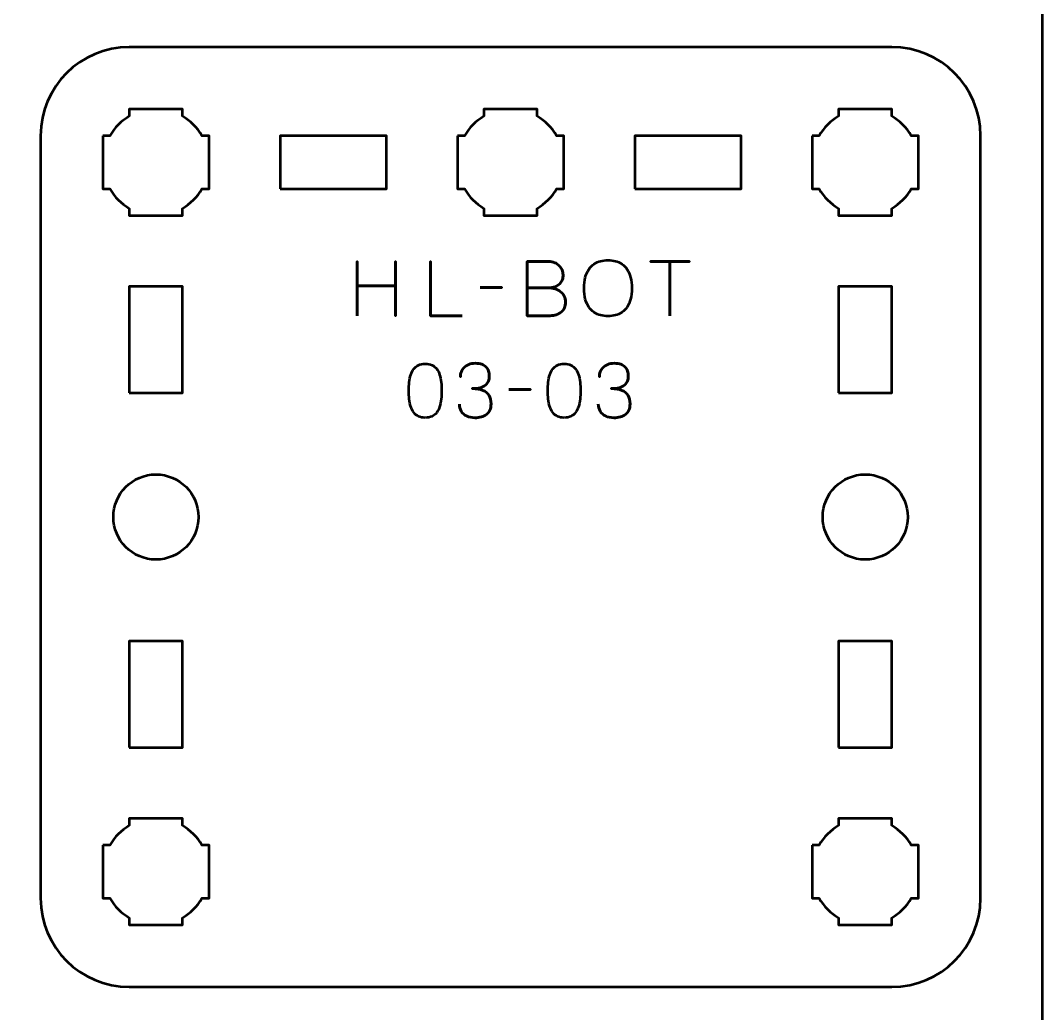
# Model space of a CAD drawing. Header units: centimetres. Extents: x -21 to 0, y -29.7 to 0.
# Drawn here: x -5.76 to 0, y -17.25 to -11.65 of the extents above; entities that cross this region are included whole.
import ezdxf

# ---------------------------------------------------------------- set-up
doc = ezdxf.new("R2010")
doc.units = ezdxf.units.CM
doc.header["$MEASUREMENT"] = 0
doc.layers.add('Layer 1', color=7, linetype='Continuous')

msp = doc.modelspace()

# ---------------------------------------------------------------- linework, layer by layer
at = {"layer": 'Layer 1', "lineweight": 53}
for points in [[(-5.15, -13.75), (-4.85, -13.75), (-4.85, -13.15), (-5.15, -13.15), (-5.15, -13.75)], [(-1.15, -13.75), (-0.85, -13.75), (-0.85, -13.15), (-1.15, -13.15), (-1.15, -13.75)], [(-5.15, -15.75), (-4.85, -15.75), (-4.85, -15.15), (-5.15, -15.15), (-5.15, -15.75)], [(-1.15, -15.75), (-0.85, -15.75), (-0.85, -15.15), (-1.15, -15.15), (-1.15, -15.75)]]:
    msp.add_lwpolyline(points, close=True, dxfattribs=at)
for centre in [(-5, -14.45), (-1, -14.45)]:
    msp.add_ellipse(centre, major_axis=(0, 0.24), ratio=1, dxfattribs=at)
at = {"layer": 'Layer 1', "color": 1, "lineweight": 53}
msp.add_open_spline([(-21.00003, -29.19995), (-21.00003, -29.19995), (-21.00003, -2.89992), (-21.00003, -2.89992), (-21.00003, -2.89992), (-21.00003, -2.81709), (-20.93286, -2.74992), (-20.85003, -2.74992), (-20.85003, -2.74992), (-20.7672, -2.74992), (-20.70003, -2.68275), (-20.70003, -2.59992), (-20.70003, -2.59992), (-20.70003, -2.51709), (-20.7672, -2.44992), (-20.85003, -2.44992), (-20.85003, -2.44992), (-20.93286, -2.44992), (-21.00003, -2.38275), (-21.00003, -2.29992), (-21.00003, -2.29992), (-21.00003, -2.21709), (-20.93286, -2.14992), (-20.85003, -2.14992), (-20.85003, -2.14992), (-20.7672, -2.14992), (-20.70003, -2.08275), (-20.70003, -1.99992), (-20.70003, -1.99992), (-20.70003, -1.91709), (-20.7672, -1.84992), (-20.85003, -1.84992), (-20.85003, -1.84992), (-20.93286, -1.84992), (-21.00003, -1.78275), (-21.00003, -1.69992), (-21.00003, -1.69992), (-21.00003, -1.61709), (-20.93286, -1.54992), (-20.85003, -1.54992), (-20.85003, -1.54992), (-20.7672, -1.54992), (-20.70003, -1.48275), (-20.70003, -1.39992), (-20.70003, -1.39992), (-20.70003, -1.31709), (-20.7672, -1.24992), (-20.85003, -1.24992), (-20.85003, -1.24992), (-20.93286, -1.24992), (-21.00003, -1.18275), (-21.00003, -1.09992), (-21.00003, -1.09992), (-21.00003, -1.09992), (-21.00003, -0.49992), (-21.00003, -0.49992), (-21.00003, -0.49992), (-21.00003, -0.22295), (-20.77694, 0.00004), (-20.49994, 0.00004), (-20.49994, 0.00004), (-20.49994, 0.00004), (-0.50008, 0.00004), (-0.50008, 0.00004), (-0.50008, 0.00004), (-0.22294, 0.00004), (0.00002, -0.22295), (0.00002, -0.49992), (0.00002, -0.49992), (0.00002, -0.49992), (0.00002, -29.19995), (0.00002, -29.19995), (0.00002, -29.19995), (0.00002, -29.47695), (-0.22294, -29.70004), (-0.50008, -29.70004), (-0.50008, -29.70004), (-0.50008, -29.70004), (-20.49994, -29.70004), (-20.49994, -29.70004), (-20.49994, -29.70004), (-20.77694, -29.70004), (-21.00003, -29.47695), (-21.00003, -29.19995)], degree=3, knots=[0, 0, 0, 0, 0.047619, 0.047619, 0.047619, 0.047619, 0.0952381, 0.0952381, 0.0952381, 0.0952381, 0.1428571, 0.1428571, 0.1428571, 0.1428571, 0.1904762, 0.1904762, 0.1904762, 0.1904762, 0.2380952, 0.2380952, 0.2380952, 0.2380952, 0.2857143, 0.2857143, 0.2857143, 0.2857143, 0.3333333, 0.3333333, 0.3333333, 0.3333333, 0.3809524, 0.3809524, 0.3809524, 0.3809524, 0.4285714, 0.4285714, 0.4285714, 0.4285714, 0.4761905, 0.4761905, 0.4761905, 0.4761905, 0.5238095, 0.5238095, 0.5238095, 0.5238095, 0.5714286, 0.5714286, 0.5714286, 0.5714286, 0.6190476, 0.6190476, 0.6190476, 0.6190476, 0.6666667, 0.6666667, 0.6666667, 0.6666667, 0.7142857, 0.7142857, 0.7142857, 0.7142857, 0.7619048, 0.7619048, 0.7619048, 0.7619048, 0.8095238, 0.8095238, 0.8095238, 0.8095238, 0.8571429, 0.8571429, 0.8571429, 0.8571429, 0.9047619, 0.9047619, 0.9047619, 0.9047619, 0.952381, 0.952381, 0.952381, 0.952381, 1, 1, 1, 1], dxfattribs=at)
at = {"layer": 'Layer 1', "color": 3, "lineweight": 53}
msp.add_open_spline([(-5.65, -16.6), (-5.65, -16.6), (-5.65, -12.3), (-5.65, -12.3), (-5.65, -12.3), (-5.65, -12.02391), (-5.42609, -11.8), (-5.15, -11.8), (-5.15, -11.8), (-5.15, -11.8), (-0.85, -11.8), (-0.85, -11.8), (-0.85, -11.8), (-0.57391, -11.8), (-0.35, -12.02391), (-0.35, -12.3), (-0.35, -12.3), (-0.35, -12.3), (-0.35, -16.6), (-0.35, -16.6), (-0.35, -16.6), (-0.35, -16.87609), (-0.57391, -17.1), (-0.85, -17.1), (-0.85, -17.1), (-0.85, -17.1), (-5.15, -17.1), (-5.15, -17.1), (-5.15, -17.1), (-5.42609, -17.1), (-5.65, -16.87609), (-5.65, -16.6)], degree=3, knots=[0, 0, 0, 0, 0.125, 0.125, 0.125, 0.125, 0.25, 0.25, 0.25, 0.25, 0.375, 0.375, 0.375, 0.375, 0.5, 0.5, 0.5, 0.5, 0.625, 0.625, 0.625, 0.625, 0.75, 0.75, 0.75, 0.75, 0.875, 0.875, 0.875, 0.875, 1, 1, 1, 1], dxfattribs=at)
at = {"layer": 'Layer 1', "lineweight": 53}
for points, knots in [([(-5.3, -12.3), (-5.3, -12.3), (-5.25985, -12.3), (-5.25985, -12.3), (-5.25985, -12.3), (-5.2335, -12.25447), (-5.19553, -12.2165), (-5.15, -12.19015), (-5.15, -12.19015), (-5.15, -12.19015), (-5.15, -12.15), (-5.15, -12.15), (-5.15, -12.15), (-5.15, -12.15), (-5, -12.15), (-5, -12.15), (-5, -12.15), (-5, -12.15), (-4.85, -12.15), (-4.85, -12.15), (-4.85, -12.15), (-4.85, -12.15), (-4.85, -12.19015), (-4.85, -12.19015), (-4.85, -12.19015), (-4.80447, -12.2165), (-4.7665, -12.25447), (-4.74015, -12.3), (-4.74015, -12.3), (-4.74015, -12.3), (-4.7, -12.3), (-4.7, -12.3), (-4.7, -12.3), (-4.7, -12.3), (-4.7, -12.45), (-4.7, -12.45), (-4.7, -12.45), (-4.7, -12.45), (-4.7, -12.6), (-4.7, -12.6), (-4.7, -12.6), (-4.7, -12.6), (-4.74015, -12.6), (-4.74015, -12.6), (-4.74015, -12.6), (-4.7665, -12.64553), (-4.80447, -12.6835), (-4.85, -12.70985), (-4.85, -12.70985), (-4.85, -12.70985), (-4.85, -12.75), (-4.85, -12.75), (-4.85, -12.75), (-4.85, -12.75), (-5, -12.75), (-5, -12.75), (-5, -12.75), (-5, -12.75), (-5.15, -12.75), (-5.15, -12.75), (-5.15, -12.75), (-5.15, -12.75), (-5.15, -12.70985), (-5.15, -12.70985), (-5.15, -12.70985), (-5.19553, -12.6835), (-5.2335, -12.64553), (-5.25985, -12.6), (-5.25985, -12.6), (-5.25985, -12.6), (-5.3, -12.6), (-5.3, -12.6), (-5.3, -12.6), (-5.3, -12.6), (-5.3, -12.45), (-5.3, -12.45), (-5.3, -12.45), (-5.3, -12.45), (-5.3, -12.3), (-5.3, -12.3)], [0, 0, 0, 0, 0.05, 0.05, 0.05, 0.05, 0.1, 0.1, 0.1, 0.1, 0.15, 0.15, 0.15, 0.15, 0.2, 0.2, 0.2, 0.2, 0.25, 0.25, 0.25, 0.25, 0.3, 0.3, 0.3, 0.3, 0.35, 0.35, 0.35, 0.35, 0.4, 0.4, 0.4, 0.4, 0.45, 0.45, 0.45, 0.45, 0.5, 0.5, 0.5, 0.5, 0.55, 0.55, 0.55, 0.55, 0.6, 0.6, 0.6, 0.6, 0.65, 0.65, 0.65, 0.65, 0.7, 0.7, 0.7, 0.7, 0.75, 0.75, 0.75, 0.75, 0.8, 0.8, 0.8, 0.8, 0.85, 0.85, 0.85, 0.85, 0.9, 0.9, 0.9, 0.9, 0.95, 0.95, 0.95, 0.95, 1, 1, 1, 1]), ([(-3.3, -12.3), (-3.3, -12.3), (-3.25985, -12.3), (-3.25985, -12.3), (-3.25985, -12.3), (-3.2335, -12.25447), (-3.19553, -12.2165), (-3.15, -12.19015), (-3.15, -12.19015), (-3.15, -12.19015), (-3.15, -12.15), (-3.15, -12.15), (-3.15, -12.15), (-3.15, -12.15), (-3, -12.15), (-3, -12.15), (-3, -12.15), (-3, -12.15), (-2.85, -12.15), (-2.85, -12.15), (-2.85, -12.15), (-2.85, -12.15), (-2.85, -12.19015), (-2.85, -12.19015), (-2.85, -12.19015), (-2.80447, -12.2165), (-2.7665, -12.25447), (-2.74015, -12.3), (-2.74015, -12.3), (-2.74015, -12.3), (-2.7, -12.3), (-2.7, -12.3), (-2.7, -12.3), (-2.7, -12.3), (-2.7, -12.45), (-2.7, -12.45), (-2.7, -12.45), (-2.7, -12.45), (-2.7, -12.6), (-2.7, -12.6), (-2.7, -12.6), (-2.7, -12.6), (-2.74015, -12.6), (-2.74015, -12.6), (-2.74015, -12.6), (-2.7665, -12.64553), (-2.80447, -12.6835), (-2.85, -12.70985), (-2.85, -12.70985), (-2.85, -12.70985), (-2.85, -12.75), (-2.85, -12.75), (-2.85, -12.75), (-2.85, -12.75), (-3, -12.75), (-3, -12.75), (-3, -12.75), (-3, -12.75), (-3.15, -12.75), (-3.15, -12.75), (-3.15, -12.75), (-3.15, -12.75), (-3.15, -12.70985), (-3.15, -12.70985), (-3.15, -12.70985), (-3.19553, -12.6835), (-3.2335, -12.64553), (-3.25985, -12.6), (-3.25985, -12.6), (-3.25985, -12.6), (-3.3, -12.6), (-3.3, -12.6), (-3.3, -12.6), (-3.3, -12.6), (-3.3, -12.45), (-3.3, -12.45), (-3.3, -12.45), (-3.3, -12.45), (-3.3, -12.3), (-3.3, -12.3)], [0, 0, 0, 0, 0.05, 0.05, 0.05, 0.05, 0.1, 0.1, 0.1, 0.1, 0.15, 0.15, 0.15, 0.15, 0.2, 0.2, 0.2, 0.2, 0.25, 0.25, 0.25, 0.25, 0.3, 0.3, 0.3, 0.3, 0.35, 0.35, 0.35, 0.35, 0.4, 0.4, 0.4, 0.4, 0.45, 0.45, 0.45, 0.45, 0.5, 0.5, 0.5, 0.5, 0.55, 0.55, 0.55, 0.55, 0.6, 0.6, 0.6, 0.6, 0.65, 0.65, 0.65, 0.65, 0.7, 0.7, 0.7, 0.7, 0.75, 0.75, 0.75, 0.75, 0.8, 0.8, 0.8, 0.8, 0.85, 0.85, 0.85, 0.85, 0.9, 0.9, 0.9, 0.9, 0.95, 0.95, 0.95, 0.95, 1, 1, 1, 1]), ([(-1.3, -12.3), (-1.3, -12.3), (-1.25985, -12.3), (-1.25985, -12.3), (-1.25985, -12.3), (-1.2335, -12.25447), (-1.19553, -12.2165), (-1.15, -12.19015), (-1.15, -12.19015), (-1.15, -12.19015), (-1.15, -12.15), (-1.15, -12.15), (-1.15, -12.15), (-1.15, -12.15), (-1, -12.15), (-1, -12.15), (-1, -12.15), (-1, -12.15), (-0.85, -12.15), (-0.85, -12.15), (-0.85, -12.15), (-0.85, -12.15), (-0.85, -12.19015), (-0.85, -12.19015), (-0.85, -12.19015), (-0.80447, -12.2165), (-0.7665, -12.25447), (-0.74015, -12.3), (-0.74015, -12.3), (-0.74015, -12.3), (-0.7, -12.3), (-0.7, -12.3), (-0.7, -12.3), (-0.7, -12.3), (-0.7, -12.45), (-0.7, -12.45), (-0.7, -12.45), (-0.7, -12.45), (-0.7, -12.6), (-0.7, -12.6), (-0.7, -12.6), (-0.7, -12.6), (-0.74015, -12.6), (-0.74015, -12.6), (-0.74015, -12.6), (-0.7665, -12.64553), (-0.80447, -12.6835), (-0.85, -12.70985), (-0.85, -12.70985), (-0.85, -12.70985), (-0.85, -12.75), (-0.85, -12.75), (-0.85, -12.75), (-0.85, -12.75), (-1, -12.75), (-1, -12.75), (-1, -12.75), (-1, -12.75), (-1.15, -12.75), (-1.15, -12.75), (-1.15, -12.75), (-1.15, -12.75), (-1.15, -12.70985), (-1.15, -12.70985), (-1.15, -12.70985), (-1.19553, -12.6835), (-1.2335, -12.64553), (-1.25985, -12.6), (-1.25985, -12.6), (-1.25985, -12.6), (-1.3, -12.6), (-1.3, -12.6), (-1.3, -12.6), (-1.3, -12.6), (-1.3, -12.45), (-1.3, -12.45), (-1.3, -12.45), (-1.3, -12.45), (-1.3, -12.3), (-1.3, -12.3)], [0, 0, 0, 0, 0.05, 0.05, 0.05, 0.05, 0.1, 0.1, 0.1, 0.1, 0.15, 0.15, 0.15, 0.15, 0.2, 0.2, 0.2, 0.2, 0.25, 0.25, 0.25, 0.25, 0.3, 0.3, 0.3, 0.3, 0.35, 0.35, 0.35, 0.35, 0.4, 0.4, 0.4, 0.4, 0.45, 0.45, 0.45, 0.45, 0.5, 0.5, 0.5, 0.5, 0.55, 0.55, 0.55, 0.55, 0.6, 0.6, 0.6, 0.6, 0.65, 0.65, 0.65, 0.65, 0.7, 0.7, 0.7, 0.7, 0.75, 0.75, 0.75, 0.75, 0.8, 0.8, 0.8, 0.8, 0.85, 0.85, 0.85, 0.85, 0.9, 0.9, 0.9, 0.9, 0.95, 0.95, 0.95, 0.95, 1, 1, 1, 1]), ([(-4.3, -12.6), (-4.3, -12.6), (-4.3, -12.3), (-4.3, -12.3), (-4.3, -12.3), (-4.3, -12.3), (-3.7, -12.3), (-3.7, -12.3), (-3.7, -12.3), (-3.7, -12.3), (-3.7, -12.6), (-3.7, -12.6), (-3.7, -12.6), (-3.7, -12.6), (-4.3, -12.6), (-4.3, -12.6)], [0, 0, 0, 0, 0.25, 0.25, 0.25, 0.25, 0.5, 0.5, 0.5, 0.5, 0.75, 0.75, 0.75, 0.75, 1, 1, 1, 1]), ([(-2.3, -12.6), (-2.3, -12.6), (-2.3, -12.3), (-2.3, -12.3), (-2.3, -12.3), (-2.3, -12.3), (-1.7, -12.3), (-1.7, -12.3), (-1.7, -12.3), (-1.7, -12.3), (-1.7, -12.6), (-1.7, -12.6), (-1.7, -12.6), (-1.7, -12.6), (-2.3, -12.6), (-2.3, -12.6)], [0, 0, 0, 0, 0.25, 0.25, 0.25, 0.25, 0.5, 0.5, 0.5, 0.5, 0.75, 0.75, 0.75, 0.75, 1, 1, 1, 1]), ([(-5.3, -16.3), (-5.3, -16.3), (-5.25985, -16.3), (-5.25985, -16.3), (-5.25985, -16.3), (-5.2335, -16.25447), (-5.19553, -16.2165), (-5.15, -16.19015), (-5.15, -16.19015), (-5.15, -16.19015), (-5.15, -16.15), (-5.15, -16.15), (-5.15, -16.15), (-5.15, -16.15), (-5, -16.15), (-5, -16.15), (-5, -16.15), (-5, -16.15), (-4.85, -16.15), (-4.85, -16.15), (-4.85, -16.15), (-4.85, -16.15), (-4.85, -16.19015), (-4.85, -16.19015), (-4.85, -16.19015), (-4.80447, -16.2165), (-4.7665, -16.25447), (-4.74015, -16.3), (-4.74015, -16.3), (-4.74015, -16.3), (-4.7, -16.3), (-4.7, -16.3), (-4.7, -16.3), (-4.7, -16.3), (-4.7, -16.45), (-4.7, -16.45), (-4.7, -16.45), (-4.7, -16.45), (-4.7, -16.6), (-4.7, -16.6), (-4.7, -16.6), (-4.7, -16.6), (-4.74015, -16.6), (-4.74015, -16.6), (-4.74015, -16.6), (-4.7665, -16.64553), (-4.80447, -16.6835), (-4.85, -16.70985), (-4.85, -16.70985), (-4.85, -16.70985), (-4.85, -16.75), (-4.85, -16.75), (-4.85, -16.75), (-4.85, -16.75), (-5, -16.75), (-5, -16.75), (-5, -16.75), (-5, -16.75), (-5.15, -16.75), (-5.15, -16.75), (-5.15, -16.75), (-5.15, -16.75), (-5.15, -16.70985), (-5.15, -16.70985), (-5.15, -16.70985), (-5.19553, -16.6835), (-5.2335, -16.64553), (-5.25985, -16.6), (-5.25985, -16.6), (-5.25985, -16.6), (-5.3, -16.6), (-5.3, -16.6), (-5.3, -16.6), (-5.3, -16.6), (-5.3, -16.45), (-5.3, -16.45), (-5.3, -16.45), (-5.3, -16.45), (-5.3, -16.3), (-5.3, -16.3)], [0, 0, 0, 0, 0.05, 0.05, 0.05, 0.05, 0.1, 0.1, 0.1, 0.1, 0.15, 0.15, 0.15, 0.15, 0.2, 0.2, 0.2, 0.2, 0.25, 0.25, 0.25, 0.25, 0.3, 0.3, 0.3, 0.3, 0.35, 0.35, 0.35, 0.35, 0.4, 0.4, 0.4, 0.4, 0.45, 0.45, 0.45, 0.45, 0.5, 0.5, 0.5, 0.5, 0.55, 0.55, 0.55, 0.55, 0.6, 0.6, 0.6, 0.6, 0.65, 0.65, 0.65, 0.65, 0.7, 0.7, 0.7, 0.7, 0.75, 0.75, 0.75, 0.75, 0.8, 0.8, 0.8, 0.8, 0.85, 0.85, 0.85, 0.85, 0.9, 0.9, 0.9, 0.9, 0.95, 0.95, 0.95, 0.95, 1, 1, 1, 1]), ([(-1.3, -16.3), (-1.3, -16.3), (-1.25985, -16.3), (-1.25985, -16.3), (-1.25985, -16.3), (-1.2335, -16.25447), (-1.19553, -16.2165), (-1.15, -16.19015), (-1.15, -16.19015), (-1.15, -16.19015), (-1.15, -16.15), (-1.15, -16.15), (-1.15, -16.15), (-1.15, -16.15), (-1, -16.15), (-1, -16.15), (-1, -16.15), (-1, -16.15), (-0.85, -16.15), (-0.85, -16.15), (-0.85, -16.15), (-0.85, -16.15), (-0.85, -16.19015), (-0.85, -16.19015), (-0.85, -16.19015), (-0.80447, -16.2165), (-0.7665, -16.25447), (-0.74015, -16.3), (-0.74015, -16.3), (-0.74015, -16.3), (-0.7, -16.3), (-0.7, -16.3), (-0.7, -16.3), (-0.7, -16.3), (-0.7, -16.45), (-0.7, -16.45), (-0.7, -16.45), (-0.7, -16.45), (-0.7, -16.6), (-0.7, -16.6), (-0.7, -16.6), (-0.7, -16.6), (-0.74015, -16.6), (-0.74015, -16.6), (-0.74015, -16.6), (-0.7665, -16.64553), (-0.80447, -16.6835), (-0.85, -16.70985), (-0.85, -16.70985), (-0.85, -16.70985), (-0.85, -16.75), (-0.85, -16.75), (-0.85, -16.75), (-0.85, -16.75), (-1, -16.75), (-1, -16.75), (-1, -16.75), (-1, -16.75), (-1.15, -16.75), (-1.15, -16.75), (-1.15, -16.75), (-1.15, -16.75), (-1.15, -16.70985), (-1.15, -16.70985), (-1.15, -16.70985), (-1.19553, -16.6835), (-1.2335, -16.64553), (-1.25985, -16.6), (-1.25985, -16.6), (-1.25985, -16.6), (-1.3, -16.6), (-1.3, -16.6), (-1.3, -16.6), (-1.3, -16.6), (-1.3, -16.45), (-1.3, -16.45), (-1.3, -16.45), (-1.3, -16.45), (-1.3, -16.3), (-1.3, -16.3)], [0, 0, 0, 0, 0.05, 0.05, 0.05, 0.05, 0.1, 0.1, 0.1, 0.1, 0.15, 0.15, 0.15, 0.15, 0.2, 0.2, 0.2, 0.2, 0.25, 0.25, 0.25, 0.25, 0.3, 0.3, 0.3, 0.3, 0.35, 0.35, 0.35, 0.35, 0.4, 0.4, 0.4, 0.4, 0.45, 0.45, 0.45, 0.45, 0.5, 0.5, 0.5, 0.5, 0.55, 0.55, 0.55, 0.55, 0.6, 0.6, 0.6, 0.6, 0.65, 0.65, 0.65, 0.65, 0.7, 0.7, 0.7, 0.7, 0.75, 0.75, 0.75, 0.75, 0.8, 0.8, 0.8, 0.8, 0.85, 0.85, 0.85, 0.85, 0.9, 0.9, 0.9, 0.9, 0.95, 0.95, 0.95, 0.95, 1, 1, 1, 1])]:
    msp.add_open_spline(points, degree=3, knots=knots, dxfattribs=at)
at = {"layer": 'Layer 1', "color": 5, "lineweight": 53}
for points, knots in [([(-3.86507, -13.31494), (-3.86507, -13.31494), (-3.86507, -13.14603), (-3.86507, -13.14603), (-3.86507, -13.14603), (-3.86507, -13.14603), (-3.6496, -13.14603), (-3.6496, -13.14603), (-3.6496, -13.14603), (-3.6496, -13.14603), (-3.6496, -13.31494), (-3.6496, -13.31494), (-3.6496, -13.31494), (-3.6496, -13.31494), (-3.6496, -13.01014), (-3.6496, -13.01014), (-3.6496, -13.01014), (-3.6496, -13.01014), (-3.6496, -13.14603), (-3.6496, -13.14603), (-3.6496, -13.14603), (-3.6496, -13.14603), (-3.86507, -13.14603), (-3.86507, -13.14603), (-3.86507, -13.14603), (-3.86507, -13.14603), (-3.86507, -13.01014), (-3.86507, -13.01014), (-3.86507, -13.01014), (-3.86507, -13.01014), (-3.86507, -13.31494), (-3.86507, -13.31494)], [0, 0, 0, 0, 0.125, 0.125, 0.125, 0.125, 0.25, 0.25, 0.25, 0.25, 0.375, 0.375, 0.375, 0.375, 0.5, 0.5, 0.5, 0.5, 0.625, 0.625, 0.625, 0.625, 0.75, 0.75, 0.75, 0.75, 0.875, 0.875, 0.875, 0.875, 1, 1, 1, 1]), ([(-3.27368, -13.31494), (-3.27368, -13.31494), (-3.4519, -13.31494), (-3.4519, -13.31494), (-3.4519, -13.31494), (-3.4519, -13.31494), (-3.4519, -13.00972), (-3.4519, -13.00972), (-3.4519, -13.00972), (-3.4519, -13.00972), (-3.4519, -13.31494), (-3.4519, -13.31494), (-3.4519, -13.31494), (-3.4519, -13.31494), (-3.27368, -13.31494), (-3.27368, -13.31494)], [0, 0, 0, 0, 0.25, 0.25, 0.25, 0.25, 0.5, 0.5, 0.5, 0.5, 0.75, 0.75, 0.75, 0.75, 1, 1, 1, 1]), ([(-2.90581, -13.15788), (-2.90581, -13.15788), (-2.78855, -13.15788), (-2.78855, -13.15788), (-2.78855, -13.15788), (-2.77331, -13.15781), (-2.76033, -13.1557), (-2.74939, -13.15153), (-2.74939, -13.15153), (-2.73852, -13.14744), (-2.72971, -13.14187), (-2.72286, -13.13488), (-2.72286, -13.13488), (-2.71602, -13.1279), (-2.71108, -13.12), (-2.70797, -13.11125), (-2.70797, -13.11125), (-2.70494, -13.10257), (-2.70353, -13.09354), (-2.70388, -13.08423), (-2.70388, -13.08423), (-2.70431, -13.07491), (-2.70628, -13.06588), (-2.70981, -13.05706), (-2.70981, -13.05706), (-2.71327, -13.04824), (-2.71849, -13.04027), (-2.72533, -13.03314), (-2.72533, -13.03314), (-2.73217, -13.02602), (-2.74071, -13.02037), (-2.75108, -13.01621), (-2.75108, -13.01621), (-2.76146, -13.01198), (-2.77366, -13.00979), (-2.7877, -13.00972), (-2.7877, -13.00972), (-2.7877, -13.00972), (-2.90581, -13.00972), (-2.90581, -13.00972), (-2.90581, -13.00972), (-2.90581, -13.00972), (-2.90581, -13.31494), (-2.90581, -13.31494), (-2.90581, -13.31494), (-2.90581, -13.31494), (-2.77585, -13.31494), (-2.77585, -13.31494), (-2.77585, -13.31494), (-2.76371, -13.31494), (-2.75242, -13.31318), (-2.74198, -13.30972), (-2.74198, -13.30972), (-2.73154, -13.30619), (-2.72244, -13.30118), (-2.71454, -13.29448), (-2.71454, -13.29448), (-2.7067, -13.28785), (-2.70057, -13.2798), (-2.69619, -13.27028), (-2.69619, -13.27028), (-2.69182, -13.26075), (-2.68956, -13.24996), (-2.68949, -13.23789), (-2.68949, -13.23789), (-2.68977, -13.22576), (-2.69231, -13.21482), (-2.69718, -13.20502), (-2.69718, -13.20502), (-2.70205, -13.19521), (-2.70882, -13.18681), (-2.71757, -13.17976), (-2.71757, -13.17976), (-2.72632, -13.17277), (-2.73676, -13.16734), (-2.74876, -13.1636), (-2.74876, -13.1636), (-2.76075, -13.15986), (-2.77401, -13.15796), (-2.78855, -13.15788), (-2.78855, -13.15788), (-2.77401, -13.15796), (-2.76075, -13.15986), (-2.74876, -13.1636), (-2.74876, -13.1636), (-2.73676, -13.16734), (-2.72632, -13.17277), (-2.71757, -13.17976), (-2.71757, -13.17976), (-2.70882, -13.18681), (-2.70205, -13.19521), (-2.69718, -13.20502), (-2.69718, -13.20502), (-2.69231, -13.21482), (-2.68977, -13.22576), (-2.68949, -13.23789), (-2.68949, -13.23789), (-2.68956, -13.24996), (-2.69182, -13.26075), (-2.69619, -13.27028), (-2.69619, -13.27028), (-2.70057, -13.2798), (-2.7067, -13.28785), (-2.71454, -13.29448), (-2.71454, -13.29448), (-2.72244, -13.30118), (-2.73154, -13.30619), (-2.74198, -13.30972), (-2.74198, -13.30972), (-2.75242, -13.31318), (-2.76371, -13.31494), (-2.77585, -13.31494), (-2.77585, -13.31494), (-2.77585, -13.31494), (-2.90581, -13.31494), (-2.90581, -13.31494), (-2.90581, -13.31494), (-2.90581, -13.31494), (-2.90581, -13.00972), (-2.90581, -13.00972), (-2.90581, -13.00972), (-2.90581, -13.00972), (-2.7877, -13.00972), (-2.7877, -13.00972), (-2.7877, -13.00972), (-2.77366, -13.00979), (-2.76146, -13.01198), (-2.75108, -13.01621), (-2.75108, -13.01621), (-2.74071, -13.02037), (-2.73217, -13.02602), (-2.72533, -13.03314), (-2.72533, -13.03314), (-2.71849, -13.04027), (-2.71327, -13.04824), (-2.70981, -13.05706), (-2.70981, -13.05706), (-2.70628, -13.06588), (-2.70431, -13.07491), (-2.70388, -13.08423), (-2.70388, -13.08423), (-2.70353, -13.09354), (-2.70494, -13.10257), (-2.70797, -13.11125), (-2.70797, -13.11125), (-2.71108, -13.12), (-2.71602, -13.1279), (-2.72286, -13.13488), (-2.72286, -13.13488), (-2.72971, -13.14187), (-2.73852, -13.14744), (-2.74939, -13.15153), (-2.74939, -13.15153), (-2.76033, -13.1557), (-2.77331, -13.15781), (-2.78855, -13.15788), (-2.78855, -13.15788), (-2.78855, -13.15788), (-2.90581, -13.15788), (-2.90581, -13.15788)], [0, 0, 0, 0, 0.025, 0.025, 0.025, 0.025, 0.05, 0.05, 0.05, 0.05, 0.075, 0.075, 0.075, 0.075, 0.1, 0.1, 0.1, 0.1, 0.125, 0.125, 0.125, 0.125, 0.15, 0.15, 0.15, 0.15, 0.175, 0.175, 0.175, 0.175, 0.2, 0.2, 0.2, 0.2, 0.225, 0.225, 0.225, 0.225, 0.25, 0.25, 0.25, 0.25, 0.275, 0.275, 0.275, 0.275, 0.3, 0.3, 0.3, 0.3, 0.325, 0.325, 0.325, 0.325, 0.35, 0.35, 0.35, 0.35, 0.375, 0.375, 0.375, 0.375, 0.4, 0.4, 0.4, 0.4, 0.425, 0.425, 0.425, 0.425, 0.45, 0.45, 0.45, 0.45, 0.475, 0.475, 0.475, 0.475, 0.5, 0.5, 0.5, 0.5, 0.525, 0.525, 0.525, 0.525, 0.55, 0.55, 0.55, 0.55, 0.575, 0.575, 0.575, 0.575, 0.6, 0.6, 0.6, 0.6, 0.625, 0.625, 0.625, 0.625, 0.65, 0.65, 0.65, 0.65, 0.675, 0.675, 0.675, 0.675, 0.7, 0.7, 0.7, 0.7, 0.725, 0.725, 0.725, 0.725, 0.75, 0.75, 0.75, 0.75, 0.775, 0.775, 0.775, 0.775, 0.8, 0.8, 0.8, 0.8, 0.825, 0.825, 0.825, 0.825, 0.85, 0.85, 0.85, 0.85, 0.875, 0.875, 0.875, 0.875, 0.9, 0.9, 0.9, 0.9, 0.925, 0.925, 0.925, 0.925, 0.95, 0.95, 0.95, 0.95, 0.975, 0.975, 0.975, 0.975, 1, 1, 1, 1]), ([(-2.45073, -13.31748), (-2.43584, -13.31755), (-2.42173, -13.31579), (-2.40826, -13.31233), (-2.40826, -13.31233), (-2.39485, -13.3088), (-2.38258, -13.3033), (-2.37136, -13.29568), (-2.37136, -13.29568), (-2.36014, -13.28813), (-2.3504, -13.27818), (-2.34215, -13.2659), (-2.34215, -13.2659), (-2.33389, -13.25363), (-2.32754, -13.23874), (-2.32303, -13.22124), (-2.32303, -13.22124), (-2.31844, -13.20375), (-2.31618, -13.18335), (-2.31611, -13.16), (-2.31611, -13.16), (-2.31618, -13.13665), (-2.31844, -13.11626), (-2.32303, -13.09869), (-2.32303, -13.09869), (-2.32754, -13.08112), (-2.33389, -13.06616), (-2.34215, -13.05382), (-2.34215, -13.05382), (-2.3504, -13.04147), (-2.36014, -13.03145), (-2.37136, -13.02376), (-2.37136, -13.02376), (-2.38258, -13.01607), (-2.39485, -13.0105), (-2.40826, -13.0069), (-2.40826, -13.0069), (-2.42173, -13.00337), (-2.43584, -13.00161), (-2.45073, -13.00168), (-2.45073, -13.00168), (-2.46562, -13.00161), (-2.47973, -13.00337), (-2.49321, -13.0069), (-2.49321, -13.0069), (-2.50661, -13.0105), (-2.51889, -13.01607), (-2.53011, -13.02376), (-2.53011, -13.02376), (-2.54132, -13.03145), (-2.55106, -13.04147), (-2.55932, -13.05382), (-2.55932, -13.05382), (-2.56757, -13.06616), (-2.57392, -13.08112), (-2.57844, -13.09869), (-2.57844, -13.09869), (-2.58302, -13.11626), (-2.58528, -13.13665), (-2.58535, -13.16), (-2.58535, -13.16), (-2.58528, -13.18335), (-2.58302, -13.20375), (-2.57844, -13.22124), (-2.57844, -13.22124), (-2.57392, -13.23874), (-2.56757, -13.25363), (-2.55932, -13.2659), (-2.55932, -13.2659), (-2.55106, -13.27818), (-2.54132, -13.28813), (-2.53011, -13.29568), (-2.53011, -13.29568), (-2.51889, -13.3033), (-2.50661, -13.3088), (-2.49321, -13.31233), (-2.49321, -13.31233), (-2.47973, -13.31579), (-2.46562, -13.31755), (-2.45073, -13.31748)], [0, 0, 0, 0, 0.05, 0.05, 0.05, 0.05, 0.1, 0.1, 0.1, 0.1, 0.15, 0.15, 0.15, 0.15, 0.2, 0.2, 0.2, 0.2, 0.25, 0.25, 0.25, 0.25, 0.3, 0.3, 0.3, 0.3, 0.35, 0.35, 0.35, 0.35, 0.4, 0.4, 0.4, 0.4, 0.45, 0.45, 0.45, 0.45, 0.5, 0.5, 0.5, 0.5, 0.55, 0.55, 0.55, 0.55, 0.6, 0.6, 0.6, 0.6, 0.65, 0.65, 0.65, 0.65, 0.7, 0.7, 0.7, 0.7, 0.75, 0.75, 0.75, 0.75, 0.8, 0.8, 0.8, 0.8, 0.85, 0.85, 0.85, 0.85, 0.9, 0.9, 0.9, 0.9, 0.95, 0.95, 0.95, 0.95, 1, 1, 1, 1]), ([(-2.45073, -13.31748), (-2.43584, -13.31755), (-2.42173, -13.31579), (-2.40826, -13.31233), (-2.40826, -13.31233), (-2.39485, -13.3088), (-2.38258, -13.3033), (-2.37136, -13.29568), (-2.37136, -13.29568), (-2.36014, -13.28813), (-2.3504, -13.27818), (-2.34215, -13.2659), (-2.34215, -13.2659), (-2.33389, -13.25363), (-2.32754, -13.23874), (-2.32303, -13.22124), (-2.32303, -13.22124), (-2.31844, -13.20375), (-2.31618, -13.18335), (-2.31611, -13.16), (-2.31611, -13.16), (-2.31618, -13.13665), (-2.31844, -13.11626), (-2.32303, -13.09869), (-2.32303, -13.09869), (-2.32754, -13.08112), (-2.33389, -13.06616), (-2.34215, -13.05382), (-2.34215, -13.05382), (-2.3504, -13.04147), (-2.36014, -13.03145), (-2.37136, -13.02376), (-2.37136, -13.02376), (-2.38258, -13.01607), (-2.39485, -13.0105), (-2.40826, -13.0069), (-2.40826, -13.0069), (-2.42173, -13.00337), (-2.43584, -13.00161), (-2.45073, -13.00168), (-2.45073, -13.00168), (-2.46562, -13.00161), (-2.47973, -13.00337), (-2.49321, -13.0069), (-2.49321, -13.0069), (-2.50661, -13.0105), (-2.51889, -13.01607), (-2.53011, -13.02376), (-2.53011, -13.02376), (-2.54132, -13.03145), (-2.55106, -13.04147), (-2.55932, -13.05382), (-2.55932, -13.05382), (-2.56757, -13.06616), (-2.57392, -13.08112), (-2.57844, -13.09869), (-2.57844, -13.09869), (-2.58302, -13.11626), (-2.58528, -13.13665), (-2.58535, -13.16), (-2.58535, -13.16), (-2.58528, -13.18335), (-2.58302, -13.20375), (-2.57844, -13.22124), (-2.57844, -13.22124), (-2.57392, -13.23874), (-2.56757, -13.25363), (-2.55932, -13.2659), (-2.55932, -13.2659), (-2.55106, -13.27818), (-2.54132, -13.28813), (-2.53011, -13.29568), (-2.53011, -13.29568), (-2.51889, -13.3033), (-2.50661, -13.3088), (-2.49321, -13.31233), (-2.49321, -13.31233), (-2.47973, -13.31579), (-2.46562, -13.31755), (-2.45073, -13.31748)], [0, 0, 0, 0, 0.05, 0.05, 0.05, 0.05, 0.1, 0.1, 0.1, 0.1, 0.15, 0.15, 0.15, 0.15, 0.2, 0.2, 0.2, 0.2, 0.25, 0.25, 0.25, 0.25, 0.3, 0.3, 0.3, 0.3, 0.35, 0.35, 0.35, 0.35, 0.4, 0.4, 0.4, 0.4, 0.45, 0.45, 0.45, 0.45, 0.5, 0.5, 0.5, 0.5, 0.55, 0.55, 0.55, 0.55, 0.6, 0.6, 0.6, 0.6, 0.65, 0.65, 0.65, 0.65, 0.7, 0.7, 0.7, 0.7, 0.75, 0.75, 0.75, 0.75, 0.8, 0.8, 0.8, 0.8, 0.85, 0.85, 0.85, 0.85, 0.9, 0.9, 0.9, 0.9, 0.95, 0.95, 0.95, 0.95, 1, 1, 1, 1]), ([(-2.10191, -13.31494), (-2.10191, -13.31494), (-2.10191, -13.00972), (-2.10191, -13.00972), (-2.10191, -13.00972), (-2.10191, -13.00972), (-2.21155, -13.00972), (-2.21155, -13.00972), (-2.21155, -13.00972), (-2.21155, -13.00972), (-1.99142, -13.00972), (-1.99142, -13.00972), (-1.99142, -13.00972), (-1.99142, -13.00972), (-2.10191, -13.00972), (-2.10191, -13.00972), (-2.10191, -13.00972), (-2.10191, -13.00972), (-2.10191, -13.31494), (-2.10191, -13.31494)], [0, 0, 0, 0, 0.2, 0.2, 0.2, 0.2, 0.4, 0.4, 0.4, 0.4, 0.6, 0.6, 0.6, 0.6, 0.8, 0.8, 0.8, 0.8, 1, 1, 1, 1]), ([(-3.17166, -13.15534), (-3.17166, -13.15534), (-3.04847, -13.15534), (-3.04847, -13.15534), (-3.04847, -13.15534), (-3.04847, -13.15534), (-3.17166, -13.15534), (-3.17166, -13.15534)], [0, 0, 0, 0, 0.5, 0.5, 0.5, 0.5, 1, 1, 1, 1]), ([(-3.48132, -13.89025), (-3.46651, -13.89018), (-3.45374, -13.88757), (-3.44308, -13.88249), (-3.44308, -13.88249), (-3.4325, -13.87741), (-3.42368, -13.87014), (-3.41663, -13.8609), (-3.41663, -13.8609), (-3.40964, -13.85159), (-3.40414, -13.84058), (-3.40005, -13.82788), (-3.40005, -13.82788), (-3.39602, -13.81518), (-3.39313, -13.80128), (-3.39151, -13.78604), (-3.39151, -13.78604), (-3.38981, -13.7708), (-3.38897, -13.75478), (-3.38904, -13.73785), (-3.38904, -13.73785), (-3.38897, -13.72099), (-3.38981, -13.70497), (-3.39151, -13.6898), (-3.39151, -13.6898), (-3.39313, -13.67463), (-3.39602, -13.66066), (-3.40005, -13.64796), (-3.40005, -13.64796), (-3.40414, -13.63533), (-3.40964, -13.62433), (-3.41663, -13.61494), (-3.41663, -13.61494), (-3.42368, -13.60563), (-3.4325, -13.59836), (-3.44308, -13.59328), (-3.44308, -13.59328), (-3.45374, -13.58813), (-3.46651, -13.58552), (-3.48132, -13.58545), (-3.48132, -13.58545), (-3.49614, -13.58552), (-3.50891, -13.58813), (-3.51957, -13.59328), (-3.51957, -13.59328), (-3.53015, -13.59836), (-3.53897, -13.60563), (-3.54602, -13.61494), (-3.54602, -13.61494), (-3.55301, -13.62433), (-3.55851, -13.63533), (-3.5626, -13.64796), (-3.5626, -13.64796), (-3.56663, -13.66066), (-3.56952, -13.67463), (-3.57114, -13.6898), (-3.57114, -13.6898), (-3.57283, -13.70497), (-3.57368, -13.72099), (-3.57361, -13.73785), (-3.57361, -13.73785), (-3.57368, -13.75478), (-3.57283, -13.7708), (-3.57114, -13.78604), (-3.57114, -13.78604), (-3.56952, -13.80128), (-3.56663, -13.81518), (-3.5626, -13.82788), (-3.5626, -13.82788), (-3.55851, -13.84058), (-3.55301, -13.85159), (-3.54602, -13.8609), (-3.54602, -13.8609), (-3.53897, -13.87014), (-3.53015, -13.87741), (-3.51957, -13.88249), (-3.51957, -13.88249), (-3.50891, -13.88757), (-3.49614, -13.89018), (-3.48132, -13.89025)], [0, 0, 0, 0, 0.05, 0.05, 0.05, 0.05, 0.1, 0.1, 0.1, 0.1, 0.15, 0.15, 0.15, 0.15, 0.2, 0.2, 0.2, 0.2, 0.25, 0.25, 0.25, 0.25, 0.3, 0.3, 0.3, 0.3, 0.35, 0.35, 0.35, 0.35, 0.4, 0.4, 0.4, 0.4, 0.45, 0.45, 0.45, 0.45, 0.5, 0.5, 0.5, 0.5, 0.55, 0.55, 0.55, 0.55, 0.6, 0.6, 0.6, 0.6, 0.65, 0.65, 0.65, 0.65, 0.7, 0.7, 0.7, 0.7, 0.75, 0.75, 0.75, 0.75, 0.8, 0.8, 0.8, 0.8, 0.85, 0.85, 0.85, 0.85, 0.9, 0.9, 0.9, 0.9, 0.95, 0.95, 0.95, 0.95, 1, 1, 1, 1]), ([(-3.48132, -13.89025), (-3.46651, -13.89018), (-3.45374, -13.88757), (-3.44308, -13.88249), (-3.44308, -13.88249), (-3.4325, -13.87741), (-3.42368, -13.87014), (-3.41663, -13.8609), (-3.41663, -13.8609), (-3.40964, -13.85159), (-3.40414, -13.84058), (-3.40005, -13.82788), (-3.40005, -13.82788), (-3.39602, -13.81518), (-3.39313, -13.80128), (-3.39151, -13.78604), (-3.39151, -13.78604), (-3.38981, -13.7708), (-3.38897, -13.75478), (-3.38904, -13.73785), (-3.38904, -13.73785), (-3.38897, -13.72099), (-3.38981, -13.70497), (-3.39151, -13.6898), (-3.39151, -13.6898), (-3.39313, -13.67463), (-3.39602, -13.66066), (-3.40005, -13.64796), (-3.40005, -13.64796), (-3.40414, -13.63533), (-3.40964, -13.62433), (-3.41663, -13.61494), (-3.41663, -13.61494), (-3.42368, -13.60563), (-3.4325, -13.59836), (-3.44308, -13.59328), (-3.44308, -13.59328), (-3.45374, -13.58813), (-3.46651, -13.58552), (-3.48132, -13.58545), (-3.48132, -13.58545), (-3.49614, -13.58552), (-3.50891, -13.58813), (-3.51957, -13.59328), (-3.51957, -13.59328), (-3.53015, -13.59836), (-3.53897, -13.60563), (-3.54602, -13.61494), (-3.54602, -13.61494), (-3.55301, -13.62433), (-3.55851, -13.63533), (-3.5626, -13.64796), (-3.5626, -13.64796), (-3.56663, -13.66066), (-3.56952, -13.67463), (-3.57114, -13.6898), (-3.57114, -13.6898), (-3.57283, -13.70497), (-3.57368, -13.72099), (-3.57361, -13.73785), (-3.57361, -13.73785), (-3.57368, -13.75478), (-3.57283, -13.7708), (-3.57114, -13.78604), (-3.57114, -13.78604), (-3.56952, -13.80128), (-3.56663, -13.81518), (-3.5626, -13.82788), (-3.5626, -13.82788), (-3.55851, -13.84058), (-3.55301, -13.85159), (-3.54602, -13.8609), (-3.54602, -13.8609), (-3.53897, -13.87014), (-3.53015, -13.87741), (-3.51957, -13.88249), (-3.51957, -13.88249), (-3.50891, -13.88757), (-3.49614, -13.89018), (-3.48132, -13.89025)], [0, 0, 0, 0, 0.05, 0.05, 0.05, 0.05, 0.1, 0.1, 0.1, 0.1, 0.15, 0.15, 0.15, 0.15, 0.2, 0.2, 0.2, 0.2, 0.25, 0.25, 0.25, 0.25, 0.3, 0.3, 0.3, 0.3, 0.35, 0.35, 0.35, 0.35, 0.4, 0.4, 0.4, 0.4, 0.45, 0.45, 0.45, 0.45, 0.5, 0.5, 0.5, 0.5, 0.55, 0.55, 0.55, 0.55, 0.6, 0.6, 0.6, 0.6, 0.65, 0.65, 0.65, 0.65, 0.7, 0.7, 0.7, 0.7, 0.75, 0.75, 0.75, 0.75, 0.8, 0.8, 0.8, 0.8, 0.85, 0.85, 0.85, 0.85, 0.9, 0.9, 0.9, 0.9, 0.95, 0.95, 0.95, 0.95, 1, 1, 1, 1]), ([(-3.28871, -13.81363), (-3.28864, -13.82887), (-3.28511, -13.84213), (-3.27813, -13.85363), (-3.27813, -13.85363), (-3.27114, -13.86506), (-3.26119, -13.87402), (-3.24821, -13.88044), (-3.24821, -13.88044), (-3.23523, -13.88686), (-3.21964, -13.89011), (-3.2015, -13.89025), (-3.2015, -13.89025), (-3.18789, -13.89025), (-3.17554, -13.88884), (-3.16432, -13.88588), (-3.16432, -13.88588), (-3.15317, -13.88291), (-3.14358, -13.87833), (-3.13546, -13.87205), (-3.13546, -13.87205), (-3.12735, -13.86577), (-3.12114, -13.85765), (-3.1167, -13.84778), (-3.1167, -13.84778), (-3.11232, -13.83783), (-3.11014, -13.8259), (-3.11007, -13.81193), (-3.11007, -13.81193), (-3.10999, -13.79331), (-3.1138, -13.77757), (-3.12135, -13.7648), (-3.12135, -13.7648), (-3.1289, -13.75203), (-3.14062, -13.74244), (-3.15635, -13.73588), (-3.15635, -13.73588), (-3.17208, -13.72931), (-3.19226, -13.726), (-3.21674, -13.726), (-3.21674, -13.726), (-3.19847, -13.72607), (-3.18316, -13.72438), (-3.17067, -13.72092), (-3.17067, -13.72092), (-3.15825, -13.71746), (-3.14831, -13.71259), (-3.14083, -13.70624), (-3.14083, -13.70624), (-3.13335, -13.69996), (-3.12792, -13.69248), (-3.12467, -13.68388), (-3.12467, -13.68388), (-3.12135, -13.67534), (-3.11973, -13.66596), (-3.1198, -13.65573), (-3.1198, -13.65573), (-3.11973, -13.64549), (-3.12114, -13.63604), (-3.12396, -13.62729), (-3.12396, -13.62729), (-3.12672, -13.61854), (-3.13123, -13.61085), (-3.13737, -13.60429), (-3.13737, -13.60429), (-3.14351, -13.59773), (-3.15162, -13.59258), (-3.16157, -13.58891), (-3.16157, -13.58891), (-3.17159, -13.58524), (-3.1838, -13.58341), (-3.19812, -13.58334), (-3.19812, -13.58334), (-3.21237, -13.58341), (-3.22486, -13.58552), (-3.23544, -13.58962), (-3.23544, -13.58962), (-3.2461, -13.59371), (-3.25484, -13.59928), (-3.2619, -13.60641), (-3.2619, -13.60641), (-3.26888, -13.61353), (-3.27411, -13.62165), (-3.27756, -13.63082), (-3.27756, -13.63082), (-3.28109, -13.63999), (-3.28278, -13.64973), (-3.28278, -13.65996), (-3.28278, -13.65996), (-3.28278, -13.64973), (-3.28109, -13.63999), (-3.27756, -13.63082), (-3.27756, -13.63082), (-3.27411, -13.62165), (-3.26888, -13.61353), (-3.2619, -13.60641), (-3.2619, -13.60641), (-3.25484, -13.59928), (-3.2461, -13.59371), (-3.23544, -13.58962), (-3.23544, -13.58962), (-3.22486, -13.58552), (-3.21237, -13.58341), (-3.19812, -13.58334), (-3.19812, -13.58334), (-3.1838, -13.58341), (-3.17159, -13.58524), (-3.16157, -13.58891), (-3.16157, -13.58891), (-3.15162, -13.59258), (-3.14351, -13.59773), (-3.13737, -13.60429), (-3.13737, -13.60429), (-3.13123, -13.61085), (-3.12672, -13.61854), (-3.12396, -13.62729), (-3.12396, -13.62729), (-3.12114, -13.63604), (-3.11973, -13.64549), (-3.1198, -13.65573), (-3.1198, -13.65573), (-3.11973, -13.66596), (-3.12135, -13.67534), (-3.12467, -13.68388), (-3.12467, -13.68388), (-3.12792, -13.69248), (-3.13335, -13.69996), (-3.14083, -13.70624), (-3.14083, -13.70624), (-3.14831, -13.71259), (-3.15825, -13.71746), (-3.17067, -13.72092), (-3.17067, -13.72092), (-3.18316, -13.72438), (-3.19847, -13.72607), (-3.21674, -13.726), (-3.21674, -13.726), (-3.19226, -13.726), (-3.17208, -13.72931), (-3.15635, -13.73588), (-3.15635, -13.73588), (-3.14062, -13.74244), (-3.1289, -13.75203), (-3.12135, -13.7648), (-3.12135, -13.7648), (-3.1138, -13.77757), (-3.10999, -13.79331), (-3.11007, -13.81193), (-3.11007, -13.81193), (-3.11014, -13.8259), (-3.11232, -13.83783), (-3.1167, -13.84778), (-3.1167, -13.84778), (-3.12114, -13.85765), (-3.12735, -13.86577), (-3.13546, -13.87205), (-3.13546, -13.87205), (-3.14358, -13.87833), (-3.15317, -13.88291), (-3.16432, -13.88588), (-3.16432, -13.88588), (-3.17554, -13.88884), (-3.18789, -13.89025), (-3.2015, -13.89025), (-3.2015, -13.89025), (-3.21964, -13.89011), (-3.23523, -13.88686), (-3.24821, -13.88044), (-3.24821, -13.88044), (-3.26119, -13.87402), (-3.27114, -13.86506), (-3.27813, -13.85363), (-3.27813, -13.85363), (-3.28511, -13.84213), (-3.28864, -13.82887), (-3.28871, -13.81363)], [0, 0, 0, 0, 0.0227273, 0.0227273, 0.0227273, 0.0227273, 0.0454545, 0.0454545, 0.0454545, 0.0454545, 0.0681818, 0.0681818, 0.0681818, 0.0681818, 0.0909091, 0.0909091, 0.0909091, 0.0909091, 0.1136364, 0.1136364, 0.1136364, 0.1136364, 0.1363636, 0.1363636, 0.1363636, 0.1363636, 0.1590909, 0.1590909, 0.1590909, 0.1590909, 0.1818182, 0.1818182, 0.1818182, 0.1818182, 0.2045455, 0.2045455, 0.2045455, 0.2045455, 0.2272727, 0.2272727, 0.2272727, 0.2272727, 0.25, 0.25, 0.25, 0.25, 0.2727273, 0.2727273, 0.2727273, 0.2727273, 0.2954545, 0.2954545, 0.2954545, 0.2954545, 0.3181818, 0.3181818, 0.3181818, 0.3181818, 0.3409091, 0.3409091, 0.3409091, 0.3409091, 0.3636364, 0.3636364, 0.3636364, 0.3636364, 0.3863636, 0.3863636, 0.3863636, 0.3863636, 0.4090909, 0.4090909, 0.4090909, 0.4090909, 0.4318182, 0.4318182, 0.4318182, 0.4318182, 0.4545455, 0.4545455, 0.4545455, 0.4545455, 0.4772727, 0.4772727, 0.4772727, 0.4772727, 0.5, 0.5, 0.5, 0.5, 0.5227273, 0.5227273, 0.5227273, 0.5227273, 0.5454545, 0.5454545, 0.5454545, 0.5454545, 0.5681818, 0.5681818, 0.5681818, 0.5681818, 0.5909091, 0.5909091, 0.5909091, 0.5909091, 0.6136364, 0.6136364, 0.6136364, 0.6136364, 0.6363636, 0.6363636, 0.6363636, 0.6363636, 0.6590909, 0.6590909, 0.6590909, 0.6590909, 0.6818182, 0.6818182, 0.6818182, 0.6818182, 0.7045455, 0.7045455, 0.7045455, 0.7045455, 0.7272727, 0.7272727, 0.7272727, 0.7272727, 0.75, 0.75, 0.75, 0.75, 0.7727273, 0.7727273, 0.7727273, 0.7727273, 0.7954545, 0.7954545, 0.7954545, 0.7954545, 0.8181818, 0.8181818, 0.8181818, 0.8181818, 0.8409091, 0.8409091, 0.8409091, 0.8409091, 0.8636364, 0.8636364, 0.8636364, 0.8636364, 0.8863636, 0.8863636, 0.8863636, 0.8863636, 0.9090909, 0.9090909, 0.9090909, 0.9090909, 0.9318182, 0.9318182, 0.9318182, 0.9318182, 0.9545455, 0.9545455, 0.9545455, 0.9545455, 0.9772727, 0.9772727, 0.9772727, 0.9772727, 1, 1, 1, 1]), ([(-2.69774, -13.89025), (-2.68293, -13.89018), (-2.67016, -13.88757), (-2.6595, -13.88249), (-2.6595, -13.88249), (-2.64892, -13.87741), (-2.6401, -13.87014), (-2.63305, -13.8609), (-2.63305, -13.8609), (-2.62606, -13.85159), (-2.62056, -13.84058), (-2.61647, -13.82788), (-2.61647, -13.82788), (-2.61244, -13.81518), (-2.60955, -13.80128), (-2.60793, -13.78604), (-2.60793, -13.78604), (-2.60623, -13.7708), (-2.60539, -13.75478), (-2.60546, -13.73785), (-2.60546, -13.73785), (-2.60539, -13.72099), (-2.60623, -13.70497), (-2.60793, -13.6898), (-2.60793, -13.6898), (-2.60955, -13.67463), (-2.61244, -13.66066), (-2.61647, -13.64796), (-2.61647, -13.64796), (-2.62056, -13.63533), (-2.62606, -13.62433), (-2.63305, -13.61494), (-2.63305, -13.61494), (-2.6401, -13.60563), (-2.64892, -13.59836), (-2.6595, -13.59328), (-2.6595, -13.59328), (-2.67016, -13.58813), (-2.68293, -13.58552), (-2.69774, -13.58545), (-2.69774, -13.58545), (-2.71256, -13.58552), (-2.72533, -13.58813), (-2.73599, -13.59328), (-2.73599, -13.59328), (-2.74657, -13.59836), (-2.75539, -13.60563), (-2.76244, -13.61494), (-2.76244, -13.61494), (-2.76943, -13.62433), (-2.77493, -13.63533), (-2.77902, -13.64796), (-2.77902, -13.64796), (-2.78305, -13.66066), (-2.78594, -13.67463), (-2.78756, -13.6898), (-2.78756, -13.6898), (-2.78925, -13.70497), (-2.7901, -13.72099), (-2.79003, -13.73785), (-2.79003, -13.73785), (-2.7901, -13.75478), (-2.78925, -13.7708), (-2.78756, -13.78604), (-2.78756, -13.78604), (-2.78594, -13.80128), (-2.78305, -13.81518), (-2.77902, -13.82788), (-2.77902, -13.82788), (-2.77493, -13.84058), (-2.76943, -13.85159), (-2.76244, -13.8609), (-2.76244, -13.8609), (-2.75539, -13.87014), (-2.74657, -13.87741), (-2.73599, -13.88249), (-2.73599, -13.88249), (-2.72533, -13.88757), (-2.71256, -13.89018), (-2.69774, -13.89025)], [0, 0, 0, 0, 0.05, 0.05, 0.05, 0.05, 0.1, 0.1, 0.1, 0.1, 0.15, 0.15, 0.15, 0.15, 0.2, 0.2, 0.2, 0.2, 0.25, 0.25, 0.25, 0.25, 0.3, 0.3, 0.3, 0.3, 0.35, 0.35, 0.35, 0.35, 0.4, 0.4, 0.4, 0.4, 0.45, 0.45, 0.45, 0.45, 0.5, 0.5, 0.5, 0.5, 0.55, 0.55, 0.55, 0.55, 0.6, 0.6, 0.6, 0.6, 0.65, 0.65, 0.65, 0.65, 0.7, 0.7, 0.7, 0.7, 0.75, 0.75, 0.75, 0.75, 0.8, 0.8, 0.8, 0.8, 0.85, 0.85, 0.85, 0.85, 0.9, 0.9, 0.9, 0.9, 0.95, 0.95, 0.95, 0.95, 1, 1, 1, 1]), ([(-2.69774, -13.89025), (-2.68293, -13.89018), (-2.67016, -13.88757), (-2.6595, -13.88249), (-2.6595, -13.88249), (-2.64892, -13.87741), (-2.6401, -13.87014), (-2.63305, -13.8609), (-2.63305, -13.8609), (-2.62606, -13.85159), (-2.62056, -13.84058), (-2.61647, -13.82788), (-2.61647, -13.82788), (-2.61244, -13.81518), (-2.60955, -13.80128), (-2.60793, -13.78604), (-2.60793, -13.78604), (-2.60623, -13.7708), (-2.60539, -13.75478), (-2.60546, -13.73785), (-2.60546, -13.73785), (-2.60539, -13.72099), (-2.60623, -13.70497), (-2.60793, -13.6898), (-2.60793, -13.6898), (-2.60955, -13.67463), (-2.61244, -13.66066), (-2.61647, -13.64796), (-2.61647, -13.64796), (-2.62056, -13.63533), (-2.62606, -13.62433), (-2.63305, -13.61494), (-2.63305, -13.61494), (-2.6401, -13.60563), (-2.64892, -13.59836), (-2.6595, -13.59328), (-2.6595, -13.59328), (-2.67016, -13.58813), (-2.68293, -13.58552), (-2.69774, -13.58545), (-2.69774, -13.58545), (-2.71256, -13.58552), (-2.72533, -13.58813), (-2.73599, -13.59328), (-2.73599, -13.59328), (-2.74657, -13.59836), (-2.75539, -13.60563), (-2.76244, -13.61494), (-2.76244, -13.61494), (-2.76943, -13.62433), (-2.77493, -13.63533), (-2.77902, -13.64796), (-2.77902, -13.64796), (-2.78305, -13.66066), (-2.78594, -13.67463), (-2.78756, -13.6898), (-2.78756, -13.6898), (-2.78925, -13.70497), (-2.7901, -13.72099), (-2.79003, -13.73785), (-2.79003, -13.73785), (-2.7901, -13.75478), (-2.78925, -13.7708), (-2.78756, -13.78604), (-2.78756, -13.78604), (-2.78594, -13.80128), (-2.78305, -13.81518), (-2.77902, -13.82788), (-2.77902, -13.82788), (-2.77493, -13.84058), (-2.76943, -13.85159), (-2.76244, -13.8609), (-2.76244, -13.8609), (-2.75539, -13.87014), (-2.74657, -13.87741), (-2.73599, -13.88249), (-2.73599, -13.88249), (-2.72533, -13.88757), (-2.71256, -13.89018), (-2.69774, -13.89025)], [0, 0, 0, 0, 0.05, 0.05, 0.05, 0.05, 0.1, 0.1, 0.1, 0.1, 0.15, 0.15, 0.15, 0.15, 0.2, 0.2, 0.2, 0.2, 0.25, 0.25, 0.25, 0.25, 0.3, 0.3, 0.3, 0.3, 0.35, 0.35, 0.35, 0.35, 0.4, 0.4, 0.4, 0.4, 0.45, 0.45, 0.45, 0.45, 0.5, 0.5, 0.5, 0.5, 0.55, 0.55, 0.55, 0.55, 0.6, 0.6, 0.6, 0.6, 0.65, 0.65, 0.65, 0.65, 0.7, 0.7, 0.7, 0.7, 0.75, 0.75, 0.75, 0.75, 0.8, 0.8, 0.8, 0.8, 0.85, 0.85, 0.85, 0.85, 0.9, 0.9, 0.9, 0.9, 0.95, 0.95, 0.95, 0.95, 1, 1, 1, 1]), ([(-2.50513, -13.81363), (-2.50506, -13.82887), (-2.50153, -13.84213), (-2.49455, -13.85363), (-2.49455, -13.85363), (-2.48756, -13.86506), (-2.47761, -13.87402), (-2.46463, -13.88044), (-2.46463, -13.88044), (-2.45165, -13.88686), (-2.43606, -13.89011), (-2.41792, -13.89025), (-2.41792, -13.89025), (-2.40431, -13.89025), (-2.39196, -13.88884), (-2.38074, -13.88588), (-2.38074, -13.88588), (-2.36959, -13.88291), (-2.36, -13.87833), (-2.35188, -13.87205), (-2.35188, -13.87205), (-2.34377, -13.86577), (-2.33756, -13.85765), (-2.33312, -13.84778), (-2.33312, -13.84778), (-2.32874, -13.83783), (-2.32656, -13.8259), (-2.32649, -13.81193), (-2.32649, -13.81193), (-2.32641, -13.79331), (-2.33022, -13.77757), (-2.33777, -13.7648), (-2.33777, -13.7648), (-2.34532, -13.75203), (-2.35704, -13.74244), (-2.37277, -13.73588), (-2.37277, -13.73588), (-2.3885, -13.72931), (-2.40868, -13.726), (-2.43316, -13.726), (-2.43316, -13.726), (-2.41489, -13.72607), (-2.39958, -13.72438), (-2.38709, -13.72092), (-2.38709, -13.72092), (-2.37467, -13.71746), (-2.36473, -13.71259), (-2.35725, -13.70624), (-2.35725, -13.70624), (-2.34977, -13.69996), (-2.34434, -13.69248), (-2.34109, -13.68388), (-2.34109, -13.68388), (-2.33777, -13.67534), (-2.33615, -13.66596), (-2.33622, -13.65573), (-2.33622, -13.65573), (-2.33615, -13.64549), (-2.33756, -13.63604), (-2.34038, -13.62729), (-2.34038, -13.62729), (-2.34314, -13.61854), (-2.34765, -13.61085), (-2.35379, -13.60429), (-2.35379, -13.60429), (-2.35993, -13.59773), (-2.36804, -13.59258), (-2.37799, -13.58891), (-2.37799, -13.58891), (-2.38801, -13.58524), (-2.40022, -13.58341), (-2.41454, -13.58334), (-2.41454, -13.58334), (-2.42879, -13.58341), (-2.44128, -13.58552), (-2.45186, -13.58962), (-2.45186, -13.58962), (-2.46252, -13.59371), (-2.47126, -13.59928), (-2.47832, -13.60641), (-2.47832, -13.60641), (-2.4853, -13.61353), (-2.49053, -13.62165), (-2.49398, -13.63082), (-2.49398, -13.63082), (-2.49751, -13.63999), (-2.4992, -13.64973), (-2.4992, -13.65996), (-2.4992, -13.65996), (-2.4992, -13.64973), (-2.49751, -13.63999), (-2.49398, -13.63082), (-2.49398, -13.63082), (-2.49053, -13.62165), (-2.4853, -13.61353), (-2.47832, -13.60641), (-2.47832, -13.60641), (-2.47126, -13.59928), (-2.46252, -13.59371), (-2.45186, -13.58962), (-2.45186, -13.58962), (-2.44128, -13.58552), (-2.42879, -13.58341), (-2.41454, -13.58334), (-2.41454, -13.58334), (-2.40022, -13.58341), (-2.38801, -13.58524), (-2.37799, -13.58891), (-2.37799, -13.58891), (-2.36804, -13.59258), (-2.35993, -13.59773), (-2.35379, -13.60429), (-2.35379, -13.60429), (-2.34765, -13.61085), (-2.34314, -13.61854), (-2.34038, -13.62729), (-2.34038, -13.62729), (-2.33756, -13.63604), (-2.33615, -13.64549), (-2.33622, -13.65573), (-2.33622, -13.65573), (-2.33615, -13.66596), (-2.33777, -13.67534), (-2.34109, -13.68388), (-2.34109, -13.68388), (-2.34434, -13.69248), (-2.34977, -13.69996), (-2.35725, -13.70624), (-2.35725, -13.70624), (-2.36473, -13.71259), (-2.37467, -13.71746), (-2.38709, -13.72092), (-2.38709, -13.72092), (-2.39958, -13.72438), (-2.41489, -13.72607), (-2.43316, -13.726), (-2.43316, -13.726), (-2.40868, -13.726), (-2.3885, -13.72931), (-2.37277, -13.73588), (-2.37277, -13.73588), (-2.35704, -13.74244), (-2.34532, -13.75203), (-2.33777, -13.7648), (-2.33777, -13.7648), (-2.33022, -13.77757), (-2.32641, -13.79331), (-2.32649, -13.81193), (-2.32649, -13.81193), (-2.32656, -13.8259), (-2.32874, -13.83783), (-2.33312, -13.84778), (-2.33312, -13.84778), (-2.33756, -13.85765), (-2.34377, -13.86577), (-2.35188, -13.87205), (-2.35188, -13.87205), (-2.36, -13.87833), (-2.36959, -13.88291), (-2.38074, -13.88588), (-2.38074, -13.88588), (-2.39196, -13.88884), (-2.40431, -13.89025), (-2.41792, -13.89025), (-2.41792, -13.89025), (-2.43606, -13.89011), (-2.45165, -13.88686), (-2.46463, -13.88044), (-2.46463, -13.88044), (-2.47761, -13.87402), (-2.48756, -13.86506), (-2.49455, -13.85363), (-2.49455, -13.85363), (-2.50153, -13.84213), (-2.50506, -13.82887), (-2.50513, -13.81363)], [0, 0, 0, 0, 0.0227273, 0.0227273, 0.0227273, 0.0227273, 0.0454545, 0.0454545, 0.0454545, 0.0454545, 0.0681818, 0.0681818, 0.0681818, 0.0681818, 0.0909091, 0.0909091, 0.0909091, 0.0909091, 0.1136364, 0.1136364, 0.1136364, 0.1136364, 0.1363636, 0.1363636, 0.1363636, 0.1363636, 0.1590909, 0.1590909, 0.1590909, 0.1590909, 0.1818182, 0.1818182, 0.1818182, 0.1818182, 0.2045455, 0.2045455, 0.2045455, 0.2045455, 0.2272727, 0.2272727, 0.2272727, 0.2272727, 0.25, 0.25, 0.25, 0.25, 0.2727273, 0.2727273, 0.2727273, 0.2727273, 0.2954545, 0.2954545, 0.2954545, 0.2954545, 0.3181818, 0.3181818, 0.3181818, 0.3181818, 0.3409091, 0.3409091, 0.3409091, 0.3409091, 0.3636364, 0.3636364, 0.3636364, 0.3636364, 0.3863636, 0.3863636, 0.3863636, 0.3863636, 0.4090909, 0.4090909, 0.4090909, 0.4090909, 0.4318182, 0.4318182, 0.4318182, 0.4318182, 0.4545455, 0.4545455, 0.4545455, 0.4545455, 0.4772727, 0.4772727, 0.4772727, 0.4772727, 0.5, 0.5, 0.5, 0.5, 0.5227273, 0.5227273, 0.5227273, 0.5227273, 0.5454545, 0.5454545, 0.5454545, 0.5454545, 0.5681818, 0.5681818, 0.5681818, 0.5681818, 0.5909091, 0.5909091, 0.5909091, 0.5909091, 0.6136364, 0.6136364, 0.6136364, 0.6136364, 0.6363636, 0.6363636, 0.6363636, 0.6363636, 0.6590909, 0.6590909, 0.6590909, 0.6590909, 0.6818182, 0.6818182, 0.6818182, 0.6818182, 0.7045455, 0.7045455, 0.7045455, 0.7045455, 0.7272727, 0.7272727, 0.7272727, 0.7272727, 0.75, 0.75, 0.75, 0.75, 0.7727273, 0.7727273, 0.7727273, 0.7727273, 0.7954545, 0.7954545, 0.7954545, 0.7954545, 0.8181818, 0.8181818, 0.8181818, 0.8181818, 0.8409091, 0.8409091, 0.8409091, 0.8409091, 0.8636364, 0.8636364, 0.8636364, 0.8636364, 0.8863636, 0.8863636, 0.8863636, 0.8863636, 0.9090909, 0.9090909, 0.9090909, 0.9090909, 0.9318182, 0.9318182, 0.9318182, 0.9318182, 0.9545455, 0.9545455, 0.9545455, 0.9545455, 0.9772727, 0.9772727, 0.9772727, 0.9772727, 1, 1, 1, 1]), ([(-3.01016, -13.73065), (-3.01016, -13.73065), (-2.88697, -13.73065), (-2.88697, -13.73065), (-2.88697, -13.73065), (-2.88697, -13.73065), (-3.01016, -13.73065), (-3.01016, -13.73065)], [0, 0, 0, 0, 0.5, 0.5, 0.5, 0.5, 1, 1, 1, 1])]:
    msp.add_open_spline(points, degree=3, knots=knots, dxfattribs=at)

doc.saveas('drawing.dxf')
